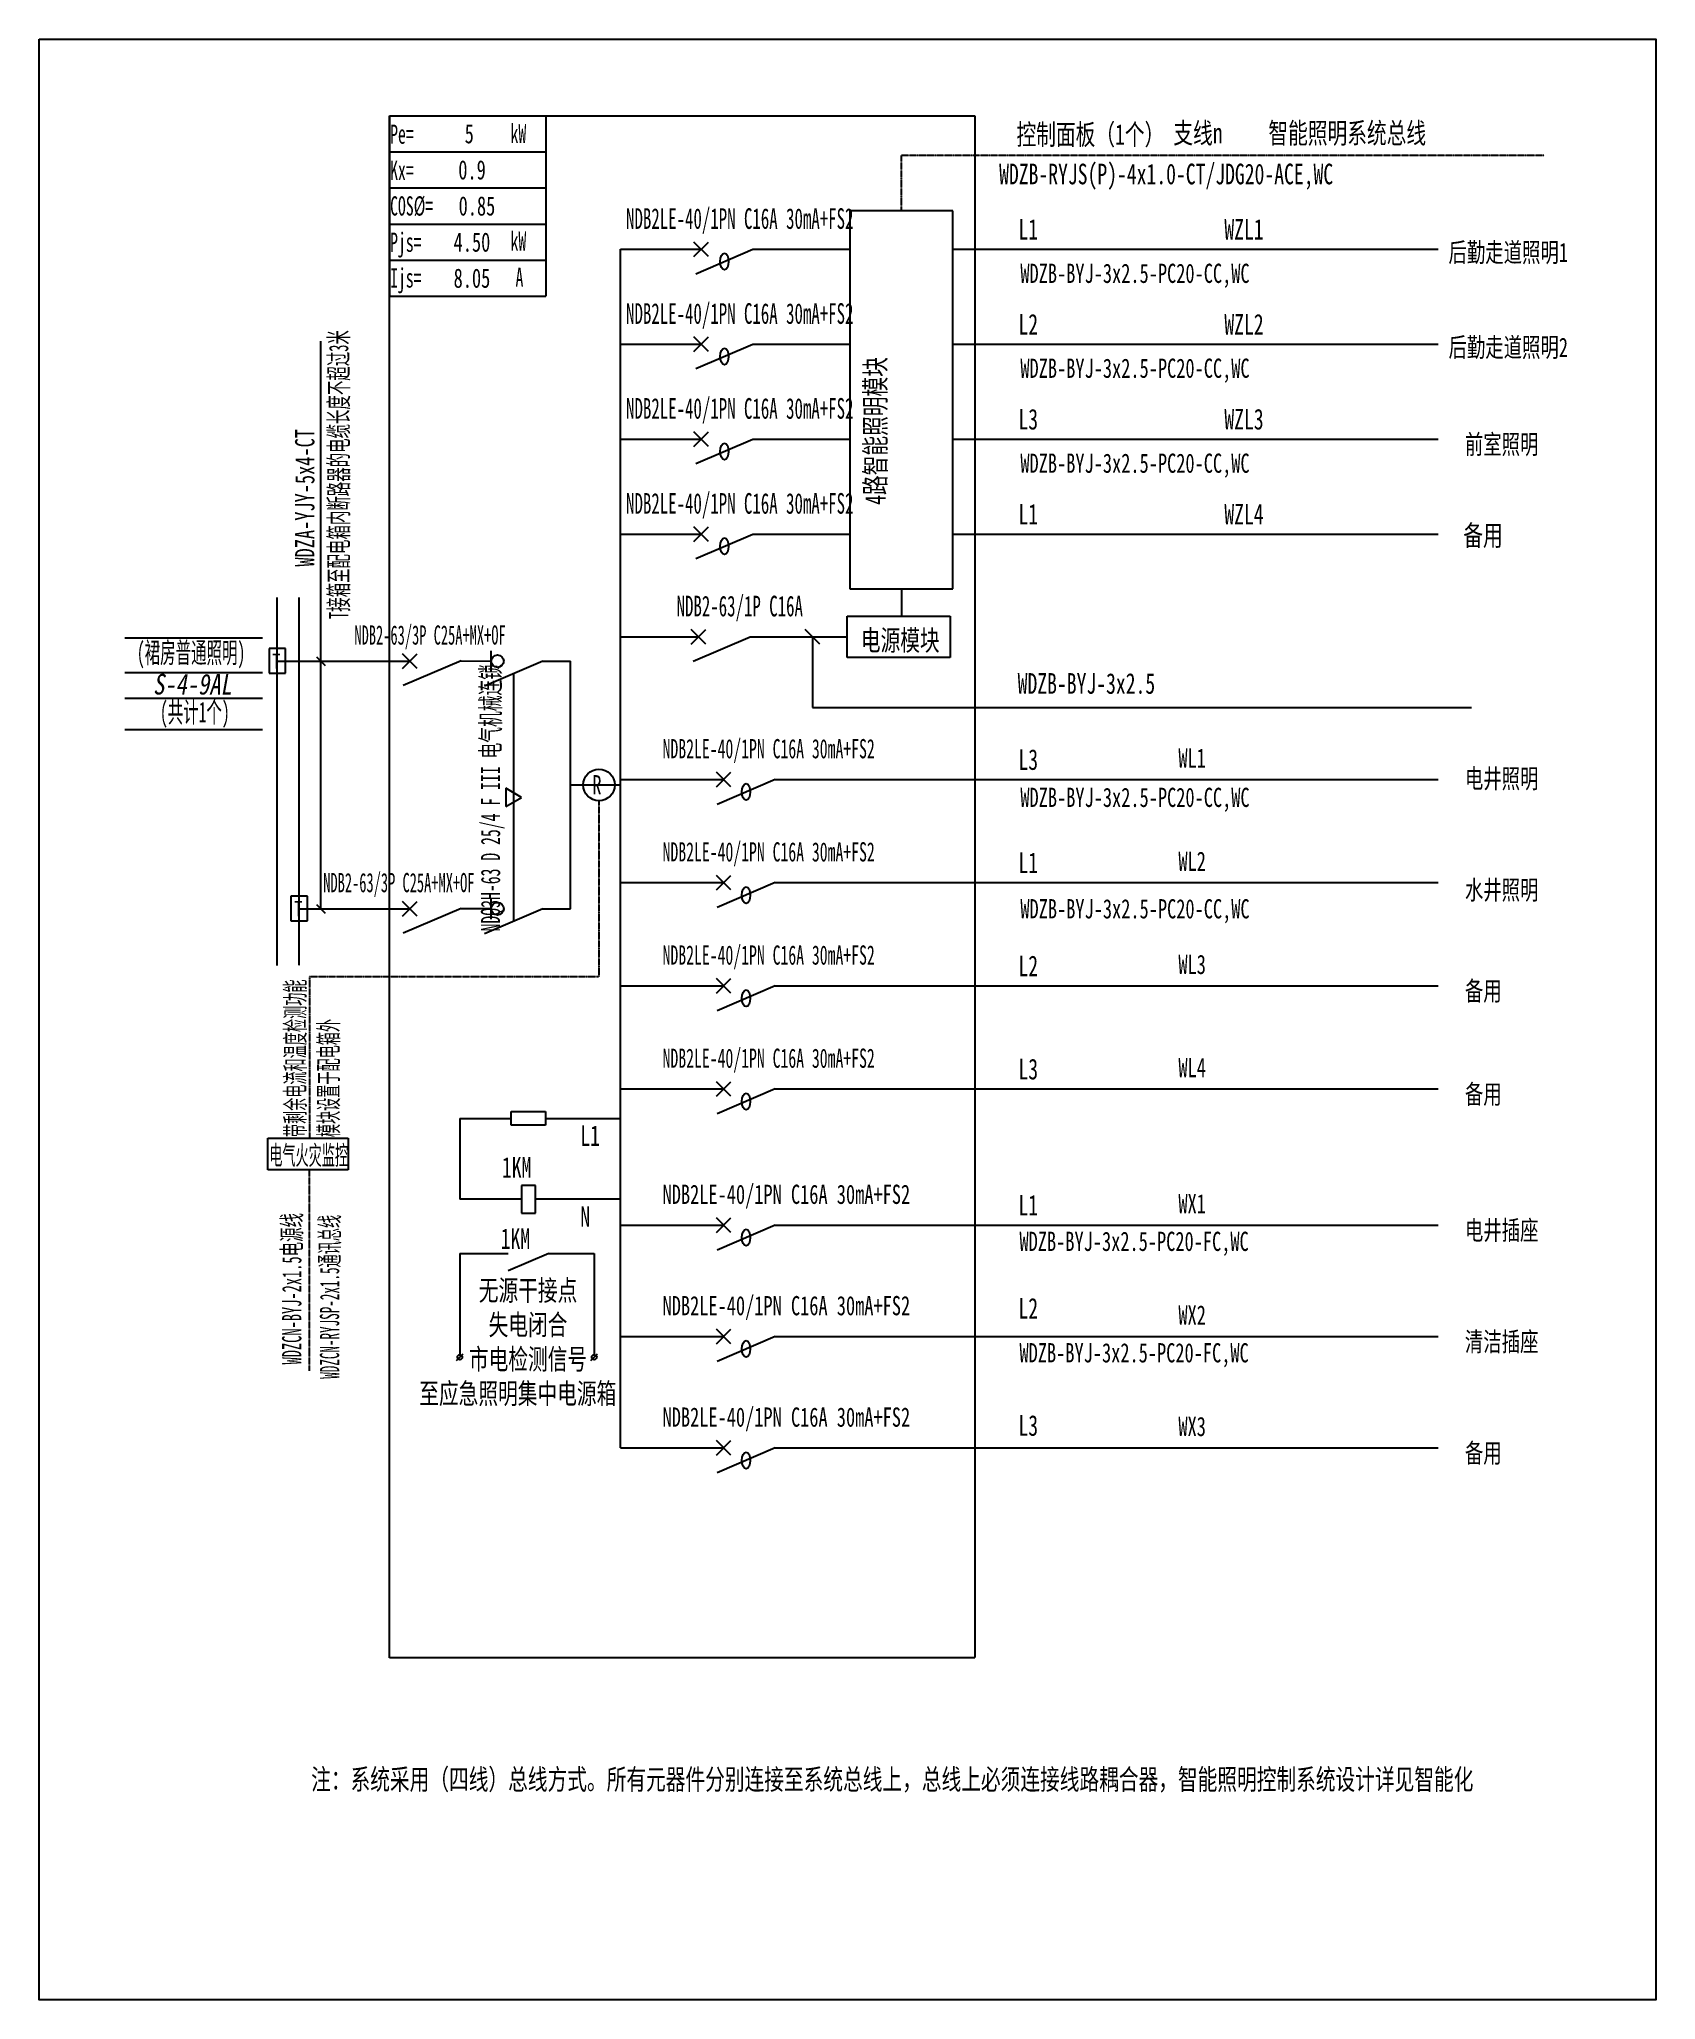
# Model space of a CAD drawing. Extents: x 240940 to 243150, y 310648 to 313327.
import ezdxf
from ezdxf.enums import TextEntityAlignment as Align

# ---------------------------------------------------------------- set-up
doc = ezdxf.new("R2010")
doc.units = 0
doc.header["$MEASUREMENT"] = 0
for name, pattern in [('DASH', [0.35, 0.25, -0.1]), ('DASHDOT', [1, 0.5, -0.25, 0, -0.25]), ('DASHDOT2', [0.5, 0.25, -0.125, 0, -0.125]), ('DASHED', [0.75, 0.5, -0.25])]:
    doc.linetypes.add(name, pattern=pattern)
for name, color, linetype in [('D_E_Eqpm(强电设备)', 100, 'Continuous'), ('D_E_Eqpm（强电设备）', 100, 'Continuous'), ('D_E_Text(强电文字)', 51, 'Continuous'), ('D_E_Text（强电文字）', 51, 'Continuous'), ('D_E_Wire(强电线缆)', 10, 'Continuous'), ('D_E_WireEm（强电应急照明线缆）', 10, 'DASHED'), ('D_E_Wire（强电线缆）', 10, 'Continuous'), ('D_El_Eqpm（弱电设备）', 100, 'Continuous'), ('D_El_Text（弱电文字）', 51, 'Continuous'), ('DQ-漏电火灾', 80, 'Continuous'), ('DQ_Eqpm', 100, 'Continuous'), ('E_E_Eqpm（强电设备）', 100, 'Continuous'), ('E_E_Wire（强电线缆）', 10, 'Continuous'), ('FL04GGFW_E72-配电箱系统图-塔楼部分$0$D_E_Text（强电文字）', 51, 'Continuous'), ('FL09U293_E72-地下室配电箱系统图$0$D_E_Eqpm（强电设备）', 100, 'Continuous'), ('系统图', 220, 'Continuous')]:
    doc.layers.add(name, color=color, linetype=linetype)
doc.styles.add('FL04GGFW_E72-配电箱系统图-塔楼部分$0$电气', font='', dxfattribs={"width": 0.7})
doc.styles.add('电气', font='', dxfattribs={"width": 0.7})
doc.styles.add('电气箱', font='simhei.ttf', dxfattribs={"width": 0.8, "oblique": 10})
doc.styles.get('FL04GGFW_E72-配电箱系统图-塔楼部分$0$电气').set_extended_font_data('SimSun')
doc.styles.get('电气').set_extended_font_data('SimSun')

msp = doc.modelspace()

# ---------------------------------------------------------------- linework, layer by layer
at = {"linetype": 'DASHED'}
for p, q in [((241418.8, 313222.5, 0), (242218.8, 313222.5, 0)), ((241418.8, 311114.9, 0), (241418.8, 313222.5, 0)), ((242218.8, 313222.5, 0), (242218.8, 311114.9, 0)), ((242218.8, 311114.9, 0), (241418.8, 311114.9, 0))]:
    msp.add_line(p, q, dxfattribs=at)
for p, q in [((241057.1, 312508.9, 0), (241245.1, 312508.9, 0)), ((241057.1, 312461.5, 0), (241245.1, 312461.5, 0)), ((241057.1, 312426.2, 0), (241245.1, 312426.2, 0)), ((241057.1, 312383.7, 0), (241245.1, 312383.7, 0))]:
    msp.add_line(p, q)
at = {"layer": 'D_E_Eqpm(强电设备)'}
for p, q in [((241436.7, 312467, 0), (241456.6, 312487, 0)), ((241456.6, 312467, 0), (241436.7, 312487, 0)), ((241436.7, 312128.7, 0), (241456.6, 312148.6, 0)), ((241456.6, 312128.7, 0), (241436.7, 312148.6, 0))]:
    msp.add_line(p, q, dxfattribs=at)
at = {"layer": 'D_E_Eqpm（强电设备）'}
for p, q in [((242188.9, 313092.4, 0), (242047.9, 313092.4, 0)), ((242047.9, 313092.4, 0), (242047.9, 312575.9, 0)), ((242188.9, 312575.9, 0), (242188.9, 313092.4, 0)), ((242047.9, 312575.9, 0), (242188.9, 312575.9, 0)), ((242044.2, 312538.5, 0), (242185.2, 312538.5, 0)), ((242044.2, 312482.1, 0), (242044.2, 312538.5, 0)), ((242185.2, 312538.5, 0), (242185.2, 312482.1, 0)), ((241557.8, 312462.9, 0), (241557.8, 312491.1, 0)), ((241628.3, 312477, 0), (241548.7, 312442.9, 0)), ((242185.2, 312482.1, 0), (242044.2, 312482.1, 0)), ((241865.5, 312305.3, 0), (241885.4, 312325.2, 0)), ((241885.4, 312305.3, 0), (241865.5, 312325.2, 0)), ((241599.4, 312290.8, 0), (241577.6, 312303.3, 0)), ((241577.6, 312303.3, 0), (241577.6, 312278.2, 0)), ((241945.9, 312315.3, 0), (241866.4, 312281.1, 0)), ((241577.6, 312278.2, 0), (241599.4, 312290.8, 0)), ((241865.5, 312164.3, 0), (241885.4, 312184.2, 0)), ((241885.4, 312164.3, 0), (241865.5, 312184.2, 0)), ((241945.9, 312174.3, 0), (241866.4, 312140.1, 0)), ((241628.3, 312138.6, 0), (241548.7, 312104.5, 0)), ((241557.8, 312124.5, 0), (241557.8, 312152.7, 0)), ((241865.5, 312023.3, 0), (241885.4, 312043.2, 0)), ((241885.4, 312023.3, 0), (241865.5, 312043.2, 0)), ((241945.9, 312033.3, 0), (241866.4, 311999.1, 0)), ((241865.5, 311882.3, 0), (241885.4, 311902.2, 0)), ((241885.4, 311882.3, 0), (241865.5, 311902.2, 0)), ((241945.9, 311892.3, 0), (241866.4, 311858.1, 0)), ((241585.2, 311861.5, 0), (241632.2, 311861.5, 0)), ((241585.2, 311842.7, 0), (241585.2, 311861.5, 0)), ((241632.2, 311842.7, 0), (241585.2, 311842.7, 0)), ((241632.2, 311861.5, 0), (241632.2, 311842.7, 0)), ((241618.1, 311760.3, 0), (241599.3, 311760.3, 0)), ((241599.3, 311760.3, 0), (241599.3, 311722.7, 0)), ((241618.1, 311722.7, 0), (241618.1, 311760.3, 0)), ((241599.3, 311722.7, 0), (241618.1, 311722.7, 0)), ((241865.5, 311696.3, 0), (241885.4, 311716.2, 0)), ((241885.4, 311696.3, 0), (241865.5, 311716.2, 0)), ((241945.9, 311706.3, 0), (241866.4, 311672.1, 0)), ((241636.5, 311667.4, 0), (241580.9, 311643.6, 0)), ((241865.5, 311544, 0), (241885.4, 311564, 0)), ((241885.4, 311544, 0), (241865.5, 311564, 0)), ((241945.9, 311554, 0), (241866.4, 311519.9, 0)), ((241510.4, 311521.2, 0), (241519.4, 311530.2, 0)), ((241694.1, 311521.2, 0), (241703.1, 311530.2, 0)), ((241865.5, 311391.8, 0), (241885.4, 311411.7, 0)), ((241885.4, 311391.8, 0), (241865.5, 311411.7, 0)), ((241945.9, 311401.8, 0), (241866.4, 311367.6, 0))]:
    msp.add_line(p, q, dxfattribs=at)
at = {"layer": 'D_E_Eqpm（强电设备）', "linetype": 'DASH'}
msp.add_line((241588.5, 312121.6, 0), (241588.5, 312460, 0), dxfattribs=at)
at = {"layer": 'D_E_Eqpm（强电设备）'}
for centre, radius in [((241566.4, 312477, 0), 8.58), ((241566.4, 312138.6, 0), 8.58), ((241514.9, 311525.7, 0), 3.38), ((241698.6, 311525.7, 0), 3.38)]:
    msp.add_circle(centre, radius, dxfattribs=at)
for centre in [(241876.5, 313023.2, 0), (241876.5, 312893.5, 0), (241876.5, 312763.7, 0), (241876.5, 312634, 0), (241906.2, 312298.2, 0), (241906.2, 312157.2, 0), (241906.2, 312016.2, 0), (241906.2, 311875.2, 0), (241906.2, 311689.2, 0), (241906.2, 311537, 0), (241906.2, 311384.7, 0)]:
    msp.add_ellipse(centre, major_axis=(0, 11.4), ratio=0.500475, dxfattribs=at)
at = {"layer": 'D_E_Text(强电文字)', "color": 51}
for p, q in [((241325, 312138.6, 0), (241325, 312914.2, 0)), ((241319.1, 312482.9, 0), (241330.9, 312471.1, 0)), ((241319.1, 312144.5, 0), (241330.9, 312132.7, 0))]:
    msp.add_line(p, q, dxfattribs=at)
at = {"layer": 'D_E_Text（强电文字）'}
for p, q in [((241418.8, 313222.5, 0), (241632.6, 313222.5, 0)), ((241418.8, 313222.5, 0), (241418.8, 312975.7, 0)), ((241632.6, 313222.5, 0), (241632.6, 312975.7, 0)), ((241418.8, 313173.1, 0), (241632.6, 313173.1, 0)), ((241418.8, 313123.8, 0), (241632.6, 313123.8, 0)), ((241418.8, 313074.4, 0), (241632.6, 313074.4, 0)), ((241418.8, 313025.1, 0), (241632.6, 313025.1, 0)), ((241418.8, 312975.7, 0), (241632.6, 312975.7, 0))]:
    msp.add_line(p, q, dxfattribs=at)
at = {"layer": 'D_E_Wire(强电线缆)'}
for p, q in [((241734.5, 311401.8, 0), (241734.5, 313039.9, 0)), ((241265.4, 312061, 0), (241265.4, 312564, 0)), ((241265.4, 312477, 0), (241446.7, 312477, 0))]:
    msp.add_line(p, q, dxfattribs=at)
at = {"layer": 'D_E_Wire(强电线缆)', "color": 10}
for p, q in [((241734.5, 313039.9, 0), (241844.9, 313039.9, 0)), ((241915.4, 313039.9, 0), (242047.9, 313039.9, 0)), ((242188.9, 313039.9, 0), (242852.1, 313039.9, 0)), ((241734.5, 312910.1, 0), (241844.9, 312910.1, 0)), ((241915.4, 312910.1, 0), (242047.9, 312910.1, 0)), ((242188.9, 312910.1, 0), (242852.1, 312910.1, 0)), ((241734.5, 312780.4, 0), (241844.9, 312780.4, 0)), ((241915.4, 312780.4, 0), (242047.9, 312780.4, 0)), ((242188.9, 312780.4, 0), (242852.1, 312780.4, 0)), ((241734.5, 312650.6, 0), (241844.9, 312650.6, 0)), ((241915.4, 312650.6, 0), (242047.9, 312650.6, 0)), ((242188.9, 312650.6, 0), (242852.1, 312650.6, 0)), ((241734.5, 312510.3, 0), (241841.2, 312510.3, 0)), ((241911.7, 312510.3, 0), (242044.2, 312510.3, 0)), ((241945.9, 311892.3, 0), (242176.2, 311892.3, 0)), ((242176.2, 311892.3, 0), (242852.1, 311892.3, 0))]:
    msp.add_line(p, q, dxfattribs=at)
at = {"layer": 'D_E_Wire(强电线缆)', "linetype": 'DASH'}
for p, q in [((241295.4, 312061, 0), (241295.4, 312564, 0)), ((241295.4, 312138.6, 0), (241446.7, 312138.6, 0))]:
    msp.add_line(p, q, dxfattribs=at)
at = {"layer": 'D_E_WireEm（强电应急照明线缆）'}
msp.add_line((241557.8, 312138.6, 0), (241515.7, 312138.6, 0), dxfattribs=at)
at = {"layer": 'D_E_Wire（强电线缆）', "linetype": 'DASHDOT2'}
for p, q in [((242118.4, 313168.5, 0), (242996.9, 313168.5, 0)), ((242118.4, 313092.4, 0), (242118.4, 313168.5, 0))]:
    msp.add_line(p, q, dxfattribs=at)
at = {"layer": 'D_E_Wire（强电线缆）'}
for p, q in [((241516.9, 312477.5, 0), (241557.8, 312477, 0)), ((241628.3, 312477, 0), (241666.3, 312477, 0)), ((241666.3, 312138.6, 0), (241666.3, 312477, 0)), ((241666.3, 312307.8, 0), (241734.5, 312307.8, 0)), ((241734.5, 312315.3, 0), (241875.4, 312315.3, 0)), ((241945.9, 312315.3, 0), (242852.1, 312315.3, 0)), ((241734.5, 312174.3, 0), (241875.4, 312174.3, 0)), ((241945.9, 312174.3, 0), (242852.1, 312174.3, 0)), ((241628.3, 312138.6, 0), (241666.3, 312138.6, 0)), ((241734.5, 312033.3, 0), (241875.4, 312033.3, 0)), ((241945.9, 312033.3, 0), (242852.1, 312033.3, 0)), ((241734.5, 311892.3, 0), (241875.4, 311892.3, 0)), ((241734.5, 311706.3, 0), (241875.4, 311706.3, 0)), ((241945.9, 311706.3, 0), (242852.1, 311706.3, 0)), ((241734.5, 311554, 0), (241875.4, 311554, 0)), ((241945.9, 311554, 0), (242852.1, 311554, 0)), ((241734.5, 311401.8, 0), (241875.4, 311401.8, 0)), ((241945.9, 311401.8, 0), (242852.1, 311401.8, 0))]:
    msp.add_line(p, q, dxfattribs=at)
at = {"layer": 'D_E_Wire（强电线缆）', "ltscale": 3.5}
for p, q in [((241514.9, 311852.1, 0), (241585.2, 311852.1, 0)), ((241514.9, 311852.1, 0), (241514.9, 311741.5, 0)), ((241632.2, 311852.1, 0), (241734.5, 311852.1, 0)), ((241599.3, 311741.5, 0), (241514.9, 311741.5, 0)), ((241734.5, 311741.5, 0), (241618.1, 311741.5, 0)), ((241514.9, 311667.4, 0), (241580.9, 311667.4, 0)), ((241514.9, 311667.4, 0), (241514.9, 311529.1, 0)), ((241636.5, 311667.4, 0), (241698.6, 311667.4, 0)), ((241698.6, 311667.4, 0), (241698.6, 311529.1, 0))]:
    msp.add_line(p, q, dxfattribs=at)
at = {"layer": 'D_El_Eqpm（弱电设备）', "color": 3}
for p, q in [((241252.4, 311824.9, 0), (241362.1, 311824.9, 0)), ((241252.4, 311781.9, 0), (241252.4, 311824.9, 0)), ((241362.1, 311824.9, 0), (241362.1, 311781.9, 0)), ((241362.1, 311781.9, 0), (241252.4, 311781.9, 0)), ((241362.1, 311781.9, 0), (241252.4, 311781.9, 0))]:
    msp.add_line(p, q, dxfattribs=at)
at = {"layer": 'DQ-漏电火灾', "linetype": 'DASHDOT', "ltscale": 0.5}
for p, q in [((241705.1, 312286.3, 0), (241705.1, 312046.1, 0)), ((241309.6, 312046.1, 0), (241309.6, 311824.9, 0)), ((241309.6, 312046.1, 0), (241705.1, 312046.1, 0)), ((241309.6, 311507.2, 0), (241309.6, 311781.9, 0))]:
    msp.add_line(p, q, dxfattribs=at)
at = {"layer": 'DQ-漏电火灾', "color": 3}
msp.add_circle((241705.1, 312307.8, 0), 21.5, dxfattribs=at)
at = {"layer": 'DQ_Eqpm'}
for p, q in [((241276.6, 312494.3, 0), (241254.1, 312494.3, 0)), ((241254.1, 312494.3, 0), (241254.1, 312460.4, 0)), ((241276.6, 312460.4, 0), (241276.6, 312494.3, 0)), ((241254.1, 312460.4, 0), (241276.6, 312460.4, 0)), ((241306.7, 312155.9, 0), (241284.1, 312155.9, 0)), ((241284.1, 312155.9, 0), (241284.1, 312122, 0)), ((241306.7, 312122, 0), (241306.7, 312155.9, 0)), ((241284.1, 312122, 0), (241306.7, 312122, 0))]:
    msp.add_line(p, q, dxfattribs=at)
at = {"layer": 'E_E_Eqpm（强电设备）', "color": 100}
for p, q in [((241834.9, 313029.9, 0), (241854.8, 313049.8, 0)), ((241854.8, 313029.9, 0), (241834.9, 313049.8, 0)), ((241837.6, 313006.5, 0), (241915.4, 313039.9, 0)), ((241834.9, 312900.2, 0), (241854.8, 312920.1, 0)), ((241854.8, 312900.2, 0), (241834.9, 312920.1, 0)), ((241837.6, 312876.8, 0), (241915.4, 312910.1, 0)), ((241834.9, 312770.4, 0), (241854.8, 312790.4, 0)), ((241854.8, 312770.4, 0), (241834.9, 312790.4, 0)), ((241837.6, 312747.1, 0), (241915.4, 312780.4, 0)), ((241834.9, 312640.7, 0), (241854.8, 312660.6, 0)), ((241854.8, 312640.7, 0), (241834.9, 312660.6, 0)), ((241837.6, 312617.3, 0), (241915.4, 312650.6, 0)), ((241831.2, 312500.4, 0), (241851.2, 312520.3, 0)), ((241851.2, 312500.4, 0), (241831.2, 312520.3, 0)), ((241833.9, 312477, 0), (241911.7, 312510.3, 0))]:
    msp.add_line(p, q, dxfattribs=at)
at = {"layer": 'E_E_Wire（强电线缆）'}
msp.add_line((242118.4, 312575.9, 0), (242118.4, 312538.5, 0), dxfattribs=at)
at = {"layer": 'FL04GGFW_E72-配电箱系统图-塔楼部分$0$D_E_Text（强电文字）'}
for p, q in [((242006.9, 312500.4, 0), (241987, 312520.3, 0)), ((241996.9, 312510.3, 0), (241996.9, 312413.8, 0)), ((241996.9, 312413.8, 0), (242897.8, 312413.8, 0))]:
    msp.add_line(p, q, dxfattribs=at)
at = {"layer": 'FL09U293_E72-地下室配电箱系统图$0$D_E_Eqpm（强电设备）'}
for p, q in [((241516.9, 312477.5, 0), (241437.6, 312443.5, 0)), ((241516.9, 312139.1, 0), (241437.6, 312105.1, 0))]:
    msp.add_line(p, q, dxfattribs=at)
at = {"layer": '系统图', "ltscale": 9973.992009}
msp.add_lwpolyline([(240940, 313327), (243149.5, 313327), (243149.5, 310647.5), (240940, 310647.5)], close=True, dxfattribs=at)

# ---------------------------------------------------------------- texts
at = {"layer": 'D_E_Text(强电文字)', "style": 'FL04GGFW_E72-配电箱系统图-塔楼部分$0$电气', "width": 0.6}
for s, p in [('NDB2LE-40/1PN C16A 30mA+FS2', (241897.5, 313067.8, 0)), ('NDB2LE-40/1PN C16A 30mA+FS2', (241897.5, 312938, 0)), ('NDB2LE-40/1PN C16A 30mA+FS2', (241897.5, 312808.3, 0)), ('NDB2LE-40/1PN C16A 30mA+FS2', (241897.5, 312678.5, 0)), ('NDB2-63/1P C16A', (241897.5, 312538.2, 0))]:
    msp.add_text(s, height=28.199, dxfattribs=at).set_placement(p, align=Align.CENTER)
at = {"layer": 'D_E_Text(强电文字)', "color": 51, "style": 'FL04GGFW_E72-配电箱系统图-塔楼部分$0$电气', "width": 0.7}
for s, p in [('L1', (242278.4, 313053.1, 0)), ('L2', (242278.4, 312923.3, 0)), ('L3', (242278.4, 312793.6, 0)), ('L1', (242278.4, 312663.8, 0)), ('L3', (242278.4, 312328.4, 0)), ('L1', (242278.4, 312187.4, 0)), ('L2', (242278.4, 312046.4, 0)), ('L3', (242278.4, 311905.4, 0)), ('L1', (242278.4, 311719.4, 0)), ('L2', (242278.4, 311578.4, 0)), ('L3', (242278.4, 311418.3, 0))]:
    msp.add_text(s, height=28.2, dxfattribs=at).set_placement(p)
at = {"layer": 'D_E_Text(强电文字)', "style": 'FL04GGFW_E72-配电箱系统图-塔楼部分$0$电气', "width": 0.7}
for s, height, p in [('WZL1', 28.2, (242559.8, 313053.1, 0)), ('WDZB-BYJ-3x2.5-PC20-CC,WC', 26.319, (242281, 312993.9, 0)), ('WZL2', 28.2, (242559.8, 312923.3, 0)), ('WDZB-BYJ-3x2.5-PC20-CC,WC', 26.319, (242281, 312864.2, 0)), ('WZL3', 28.2, (242559.8, 312793.6, 0)), ('WDZB-BYJ-3x2.5-PC20-CC,WC', 26.319, (242281, 312734.4, 0)), ('WZL4', 28.2, (242559.8, 312663.8, 0)), ('WDZB-BYJ-3x2.5', 28.199, (242277.3, 312432.4, 0)), ('WDZB-BYJ-3x2.5-PC20-CC,WC', 26.319, (242281, 312277.7, 0)), ('WDZB-BYJ-3x2.5-PC20-CC,WC', 26.319, (242281, 312125.4, 0)), ('注：系统采用（四线）总线方式。所有元器件分别连接至系统总线上，总线上必须连接线路耦合器，智能照明控制系统设计详见智能化', 28.199, (241311.7, 310934.7, 0))]:
    msp.add_text(s, height=height, dxfattribs=at).set_placement(p)
at = {"layer": 'D_E_Text(强电文字)', "color": 51, "style": '电气'}
for s, width, p in [('T接箱至配电箱内断路器的电缆长度不超过3米', 0.55, (241362.4, 312534.6, 0)), ('WDZA-YJY-5x4-CT', 0.7, (241316.1, 312606.2, 0))]:
    msp.add_text(s, height=26.319, rotation=90, dxfattribs=dict(at, width=width)).set_placement(p)
at = {"layer": 'D_E_Text(强电文字)', "color": 51, "style": '电气', "width": 0.7}
msp.add_text('备用', height=28.2, dxfattribs=at).set_placement((242913.4, 312634.7, 0), align=Align.CENTER)
at = {"layer": 'D_E_Text（强电文字）', "linetype": 'Continuous', "style": '电气', "width": 0.6}
for s, height, p in [('Pe=', 26.32, (241419.6, 313184.1, 0)), ('kW', 26.32, (241584.2, 313185, 0)), ('Kx=', 26.32, (241419.6, 313134.6, 0)), ('COS%%C=', 26.32, (241419.6, 313086, 0)), ('Pjs=', 26.32, (241419.6, 313036.4, 0)), ('kW', 26.32, (241584.2, 313038, 0)), ('Ijs=', 26.32, (241419.6, 312987.6, 0)), ('A', 26.3, (241591, 312988.7, 0))]:
    msp.add_text(s, height=height, dxfattribs=at).set_placement(p)
at = {"layer": 'D_E_Text（强电文字）', "style": '电气'}
for s, height, width, p in [('5', 26.3, 0.7, (241521.5, 313184.7, 0)), ('0.9', 26.32, 0.7, (241512.8, 313135.3, 0)), (' 0.85', 26.32, 0.7, (241500.7, 313086, 0)), ('后勤走道照明1', 26.32, 0.7, (242866.2, 313022.5, 0)), ('后勤走道照明2', 26.32, 0.7, (242866.2, 312892.8, 0)), ('前室照明', 26.32, 0.7, (242888.6, 312760.2, 0)), ('电源模块', 28.2, 0.7, (242063, 312491.5, 0)), ('NDB2LE-40/1PN C16A 30mA+FS2', 26.319, 0.6, (241792, 312344.2, 0)), ('WL1', 26.32, 0.7, (242497, 312331.4, 0)), ('电井照明', 26.32, 0.7, (242888.6, 312303.4, 0)), ('NDB2LE-40/1PN C16A 30mA+FS2', 26.319, 0.6, (241792, 312203.2, 0)), ('WL2', 26.32, 0.7, (242497, 312190.4, 0)), ('水井照明', 26.32, 0.7, (242888.6, 312151.2, 0)), ('NDB2LE-40/1PN C16A 30mA+FS2', 26.319, 0.6, (241792, 312062.2, 0)), ('WL3', 26.32, 0.7, (242497, 312049.4, 0)), ('备用', 26.32, 0.7, (242888.6, 312013.1, 0)), ('NDB2LE-40/1PN C16A 30mA+FS2', 26.319, 0.6, (241792, 311921.2, 0)), ('WL4', 26.32, 0.7, (242497, 311908.4, 0)), ('备用', 26.32, 0.7, (242888.6, 311872.1, 0)), ('NDB2LE-40/1PN C16A 30mA+FS2', 26.319, 0.7, (241792, 311735.2, 0)), ('WX1', 26.32, 0.7, (242497, 311722.4, 0)), ('电井插座', 26.32, 0.7, (242888.6, 311686.1, 0)), ('WDZB-BYJ-3x2.5-PC20-FC,WC', 26.319, 0.7, (242279.8, 311670.9, 0)), ('NDB2LE-40/1PN C16A 30mA+FS2', 26.319, 0.7, (241792, 311583, 0)), ('WX2', 26.32, 0.7, (242497, 311570.2, 0)), ('清洁插座', 26.32, 0.7, (242888.6, 311533.8, 0)), ('WDZB-BYJ-3x2.5-PC20-FC,WC', 26.319, 0.7, (242279.8, 311518.6, 0)), ('NDB2LE-40/1PN C16A 30mA+FS2', 26.319, 0.7, (241792, 311430.7, 0)), ('WX3', 26.32, 0.7, (242497, 311417.9, 0)), ('备用', 26.32, 0.7, (242888.6, 311381.6, 0))]:
    msp.add_text(s, height=height, dxfattribs=dict(at, width=width)).set_placement(p)
at = {"layer": 'D_E_Text（强电文字）', "color": 200, "style": '电气', "width": 0.7}
for s, p in [('4.50', (241506.4, 313036.6, 0)), ('8.05', (241506.4, 312987.3, 0))]:
    msp.add_text(s, height=26.32, dxfattribs=at).set_placement(p)
at = {"layer": 'D_E_Text（强电文字）', "style": '电气'}
for s, height, width, p in [('NDB2-63/3P C25A+MX+OF', 26.319, 0.55, (241474.2, 312510.6, 0)), ('(裙房普通照明)', 28.2, 0.55, (241147.6, 312487, 0)), ('(共计1个)', 28.2, 0.55, (241152.7, 312405.7, 0)), ('NDB2-63/3P C25A+MX+OF', 26.319, 0.55, (241431.6, 312172.2, 0)), ('电气火灾监控', 26.32, 0.5, (241308.3, 311802.4, 0))]:
    msp.add_text(s, height=height, dxfattribs=dict(at, width=width)).set_placement(p, align=Align.MIDDLE)
at = {"layer": 'D_E_Text（强电文字）', "style": '电气箱', "oblique": 10, "width": 0.8}
msp.add_text('S-4-9AL', height=28.2, dxfattribs=at).set_placement((241149.3, 312445.5, 0), align=Align.MIDDLE)
at = {"layer": 'D_E_Text（强电文字）', "style": '电气', "width": 0.6}
msp.add_text('NDQ3H-63 D 25/4 F III 电气机械连锁', height=26.319, rotation=90, dxfattribs=at).set_placement((241558.1, 312290.4, 0), align=Align.MIDDLE)
at = {"layer": 'D_E_Text（强电文字）', "color": 51, "style": '电气', "width": 0.7}
for s, p in [('L1', (241679.6, 311814.5, 0)), ('1KM', (241572.4, 311771.1, 0)), ('N', (241679.6, 311703.9, 0)), ('1KM', (241570.7, 311673.7, 0))]:
    msp.add_text(s, height=28.2, dxfattribs=at).set_placement(p)
for s, p in [('无源干接点', (241608.1, 311617.1, 0)), ('失电闭合', (241608.1, 311570.1, 0)), ('市电检测信号', (241608.1, 311523.1, 0)), ('至应急照明集中电源箱', (241594.1, 311476.1, 0))]:
    msp.add_text(s, height=28.2, dxfattribs=at).set_placement(p, align=Align.MIDDLE_CENTER)
at = {"layer": 'D_El_Text（弱电文字）', "color": 1, "style": '电气', "width": 0.5}
for s, height, p in [('带剩余电流和温度检测功能', 26.319, (241303, 311826.5, 0)), ('模块设置于配电箱外', 26.32, (241348.6, 311826.5, 0))]:
    msp.add_text(s, height=height, rotation=90, dxfattribs=at).set_placement(p)
at = {"layer": 'D_El_Text（弱电文字）', "style": '电气'}
for s, width, p in [('WDZCN-BYJ-2x1.5电源线', 0.55, (241298.3, 311515.8, 0)), ('WDZCN-RYJSP-2x1.5通讯总线', 0.5, (241350, 311496.2, 0))]:
    msp.add_text(s, height=26.319, rotation=90, dxfattribs=dict(at, width=width)).set_placement(p)
at = {"layer": 'DQ-漏电火灾', "color": 50, "style": '电气', "width": 0.7}
msp.add_text('R', height=26.3, dxfattribs=at).set_placement((241696, 312294.9, 0))
at = {"layer": 'DQ_Eqpm', "color": 51, "style": '电气', "width": 0.8}
for p in [(241258.5, 312466.7, 0), (241288.5, 312128.3, 0)]:
    msp.add_text('T', height=20.7, dxfattribs=at).set_placement(p)
at = {"layer": 'FL04GGFW_E72-配电箱系统图-塔楼部分$0$D_E_Text（强电文字）', "style": 'FL04GGFW_E72-配电箱系统图-塔楼部分$0$电气', "width": 0.7}
for s, height, p in [('控制面板（1个）', 28.2, (242275.8, 313182.7, 0)), ('支线n', 28.2, (242490.1, 313184.6, 0)), ('智能照明系统总线', 28.2, (242620.1, 313184.6, 0)), ('WDZB-RYJS(P)-4x1.0-CT/JDG20-ACE,WC', 28.199, (242252, 313128.7, 0))]:
    msp.add_text(s, height=height, dxfattribs=at).set_placement(p)
msp.add_text('4路智能照明模块', height=28.2, rotation=90, dxfattribs=at).set_placement((242096.8, 312690.6, 0))

doc.saveas('drawing.dxf')
